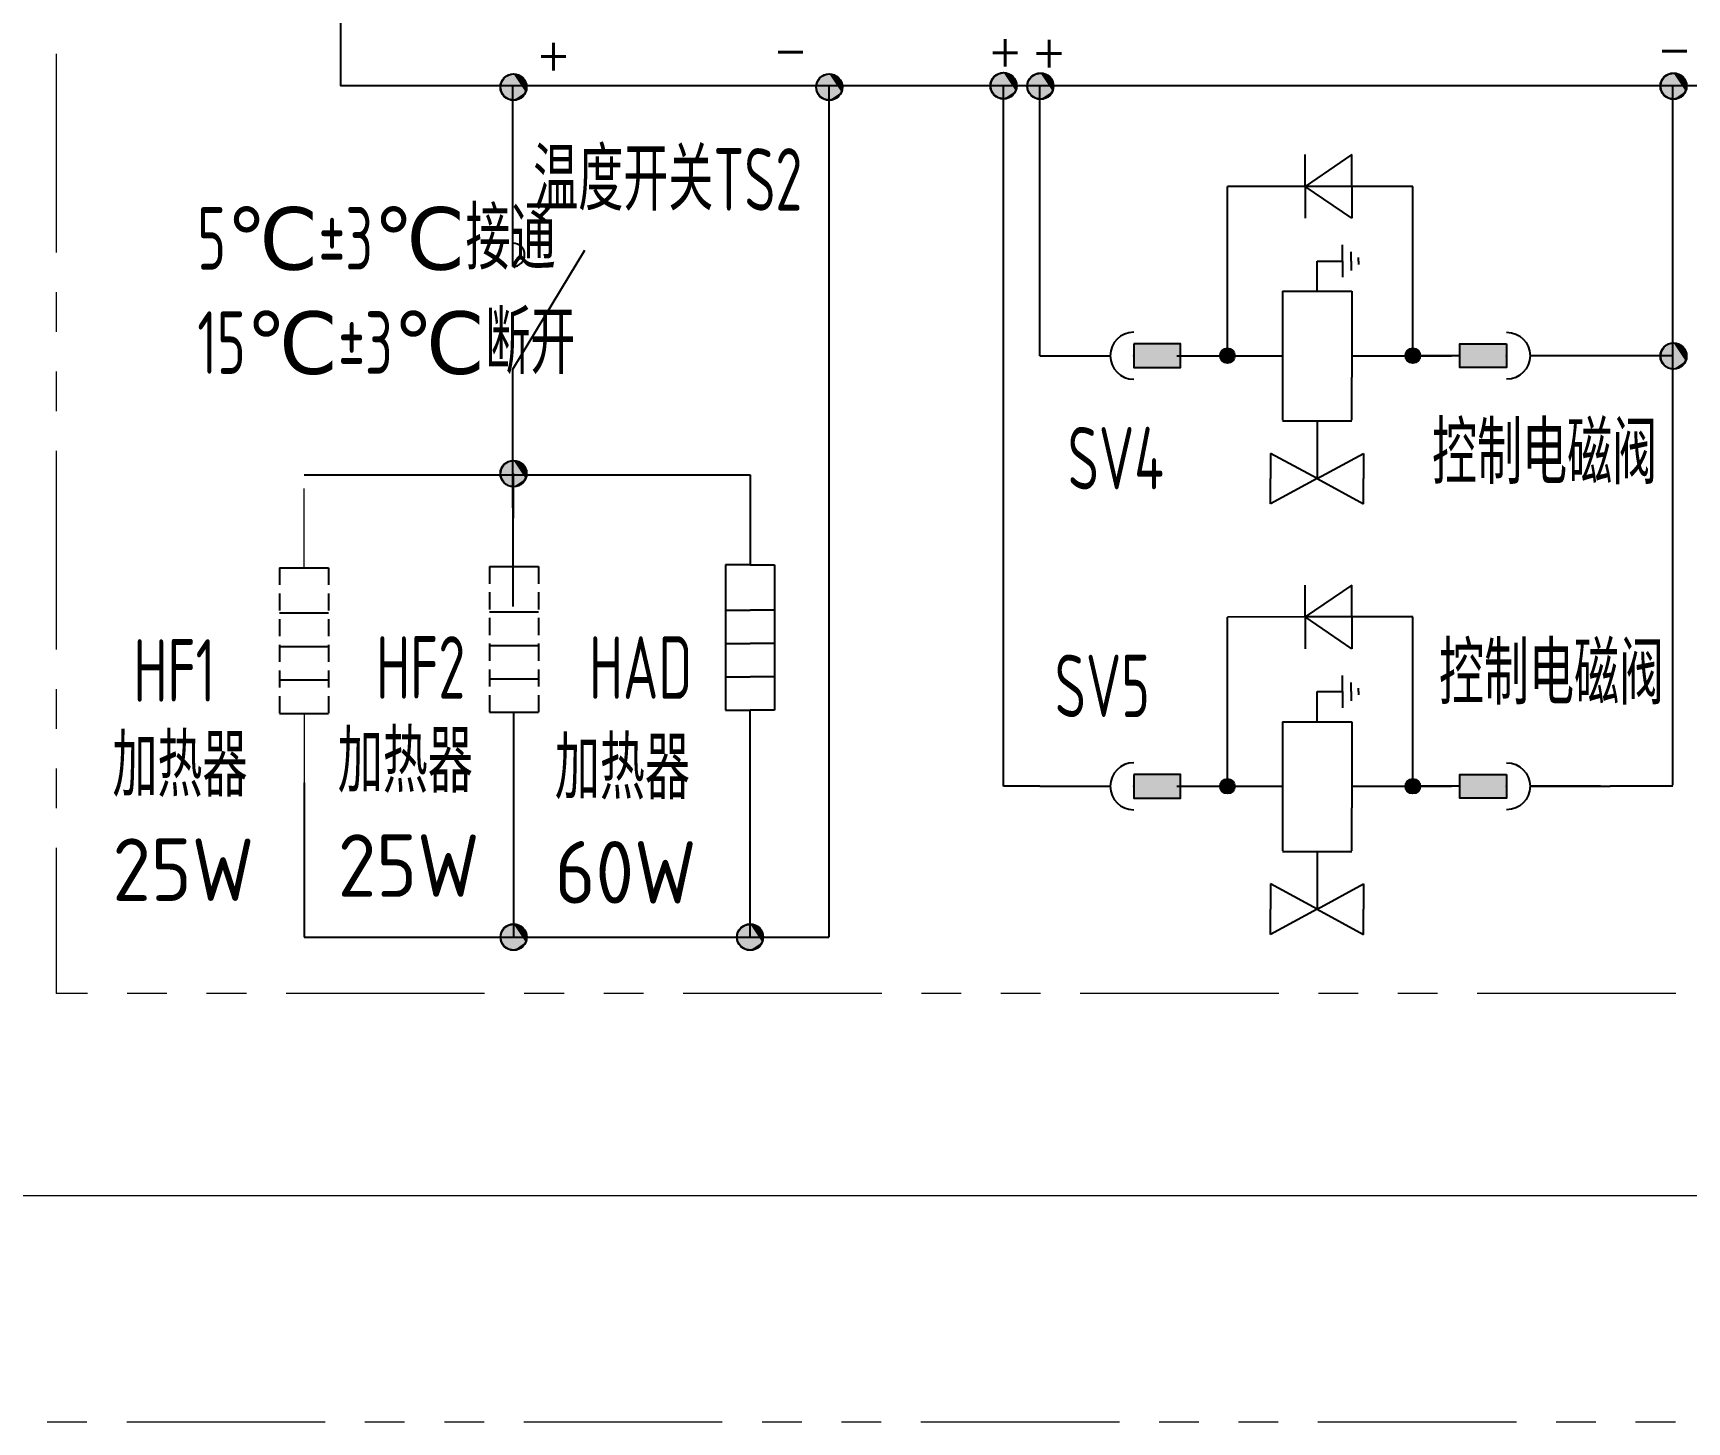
# Model space of a CAD drawing. Header units: millimetres. Extents: x 0 to 840, y 0 to 594.
# Drawn here: x 583.4 to 715.6, y 170.6 to 281.7 of the extents above; entities that cross this region are included whole.
import ezdxf

# ---------------------------------------------------------------- set-up
doc = ezdxf.new("R2010")
doc.units = ezdxf.units.MM
for name, pattern in [('CENTER2', [12, 7, -1, 1, -1, 1, -1]), ('HIDDEN', [9.525, 6.35, -3.175]), ('PHANTOM2', [31.75, 15.875, -3.175, 3.175, -3.175, 3.175, -3.175]), ('虚线', [2, 1, -1])]:
    doc.linetypes.add(name, pattern=pattern)
for name, color, linetype, lineweight in [('BLK_0.5mm^2', 7, 'Continuous', 18), ('TAGS', 51, 'Continuous', 18), ('双点划线', 6, 'CENTER2', 18), ('尺寸线层', 3, 'Continuous', 13), ('标注', 3, 'Continuous', 18), ('虚线', 2, 'HIDDEN', 18), ('虚线层', 6, '虚线', 13)]:
    doc.layers.add(name, color=color, linetype=linetype, lineweight=lineweight)
doc.styles.add('WD', font='romans.shx', dxfattribs={"bigfont": 'gbcbig.shx'})
doc.styles.add('工程字', font='gbenor.shx', dxfattribs={"bigfont": 'gbcbig.shx'})
doc.styles.add('标准', font='isoct2.shx')
doc.styles.add('海泰标注样式', font='isocp.shx', dxfattribs={"width": 0.7, "bigfont": 'gbcbig.shx'})

# ---------------------------------------------------------------- blocks, each defined once
blk = doc.blocks.new('gwae')
blk.add_hatch(color=256).paths.add_polyline_path([(413.18, 275.01), (413.18, 278.76), (411.3, 278.76), (411.3, 275.01)], flags=0)
for p, q in [((412.24, 286.26), (412.24, 280.64)), ((412.24, 275.01), (412.24, 271.26))]:
    blk.add_line(p, q)
blk.add_lwpolyline([(413.18, 278.76), (411.3, 278.76), (411.3, 275.01), (413.18, 275.01)], close=True)
blk.add_arc((412.24, 278.76), 1.88, 0, 180)
blk.add_point((412.24, 278.76))
blk = doc.blocks.new('rq2e')
at = {"color": 7, "ltscale": 0.416487}
blk.add_line((1065.04, 260.3), (1065.04, 251.87), dxfattribs=at)
at = {"color": 7, "ltscale": 0.007597}
for p, q in [((1064.49, 256.48), (1064.62, 256.67)), ((1064.49, 256.48), (1064.62, 256.67)), ((1064.62, 256.67), (1064.81, 256.8)), ((1064.62, 256.67), (1064.81, 256.8)), ((1064.81, 256.8), (1065.04, 256.85)), ((1064.81, 256.8), (1065.04, 256.85)), ((1065.04, 256.85), (1065.27, 256.8)), ((1065.04, 256.85), (1065.27, 256.8)), ((1065.27, 256.8), (1065.46, 256.67)), ((1065.27, 256.8), (1065.46, 256.67)), ((1065.46, 256.67), (1065.59, 256.48)), ((1065.46, 256.67), (1065.59, 256.48)), ((1064.45, 256.26), (1064.49, 256.48)), ((1064.45, 256.26), (1064.49, 256.48)), ((1064.49, 256.03), (1064.45, 256.26)), ((1064.49, 256.03), (1064.45, 256.26)), ((1064.62, 255.84), (1064.49, 256.03)), ((1064.62, 255.84), (1064.49, 256.03)), ((1064.81, 255.71), (1064.62, 255.84)), ((1064.81, 255.71), (1064.62, 255.84)), ((1065.04, 255.66), (1064.81, 255.71)), ((1065.04, 255.66), (1064.81, 255.71)), ((1065.27, 255.71), (1065.04, 255.66)), ((1065.27, 255.71), (1065.04, 255.66)), ((1065.46, 255.84), (1065.27, 255.71)), ((1065.46, 255.84), (1065.27, 255.71)), ((1065.59, 256.03), (1065.46, 255.84)), ((1065.59, 256.03), (1065.46, 255.84)), ((1065.59, 256.48), (1065.63, 256.26)), ((1065.59, 256.48), (1065.63, 256.26)), ((1065.63, 256.26), (1065.59, 256.03)), ((1065.63, 256.26), (1065.59, 256.03)), ((1064.81, 241.98), (1065.04, 242.03)), ((1064.81, 241.98), (1065.04, 242.03)), ((1065.04, 242.03), (1065.27, 241.98)), ((1065.04, 242.03), (1065.27, 241.98)), ((1064.45, 241.44), (1064.49, 241.66)), ((1064.45, 241.44), (1064.49, 241.66)), ((1064.49, 241.21), (1064.45, 241.44)), ((1064.49, 241.21), (1064.45, 241.44)), ((1064.49, 241.66), (1064.62, 241.85)), ((1064.49, 241.66), (1064.62, 241.85)), ((1064.62, 241.02), (1064.49, 241.21)), ((1064.62, 241.02), (1064.49, 241.21)), ((1064.62, 241.85), (1064.81, 241.98)), ((1064.62, 241.85), (1064.81, 241.98)), ((1064.81, 240.89), (1064.62, 241.02)), ((1064.81, 240.89), (1064.62, 241.02)), ((1065.04, 240.85), (1064.81, 240.89)), ((1065.04, 240.85), (1064.81, 240.89)), ((1065.27, 240.89), (1065.04, 240.85)), ((1065.27, 240.89), (1065.04, 240.85)), ((1065.27, 241.98), (1065.46, 241.85)), ((1065.27, 241.98), (1065.46, 241.85)), ((1065.46, 241.02), (1065.27, 240.89)), ((1065.46, 241.02), (1065.27, 240.89)), ((1065.46, 241.85), (1065.59, 241.66)), ((1065.46, 241.85), (1065.59, 241.66)), ((1065.59, 241.21), (1065.46, 241.02)), ((1065.59, 241.21), (1065.46, 241.02)), ((1065.59, 241.66), (1065.63, 241.44)), ((1065.59, 241.66), (1065.63, 241.44)), ((1065.63, 241.44), (1065.59, 241.21)), ((1065.63, 241.44), (1065.59, 241.21))]:
    blk.add_line(p, q, dxfattribs=at)
at = {"color": 7, "ltscale": 0.445714}
for p, q in [((1065.03, 256.26), (1078.57, 256.26)), ((1065.03, 256.26), (1078.57, 256.26)), ((1065.04, 241.44), (1078.58, 241.44)), ((1065.04, 241.44), (1078.58, 241.44))]:
    blk.add_line(p, q, dxfattribs=at)
at = {"color": 7, "ltscale": 0.204694}
blk.add_line((1078.58, 250.04), (1078.57, 256.26), dxfattribs=at)
blk.add_line((1078.58, 250.04), (1078.57, 256.26), dxfattribs=at)
at = {"color": 7, "ltscale": 0.092843}
for q in [(1053.19, 252.81), (1053.19, 252.81), (1057.23, 252.81), (1057.23, 252.81), (1053.19, 245.38), (1053.19, 245.38), (1057.23, 245.38), (1057.23, 245.38)]:
    blk.add_line((1055.21, 249.09), q, dxfattribs=at)
at = {"color": 7, "ltscale": 0.044268}
for p, q in [((1053.19, 252.81), (1055.21, 252.81)), ((1053.19, 252.81), (1055.21, 252.81)), ((1053.19, 245.38), (1055.21, 245.38)), ((1053.19, 245.38), (1055.21, 245.38))]:
    blk.add_line(p, q, dxfattribs=at)
at = {"color": 7, "ltscale": 0.044269}
for p, q in [((1057.23, 252.81), (1055.21, 252.81)), ((1057.23, 252.81), (1055.21, 252.81)), ((1057.23, 245.38), (1055.21, 245.38)), ((1057.23, 245.38), (1055.21, 245.38))]:
    blk.add_line(p, q, dxfattribs=at)
at = {"color": 7, "ltscale": 0.18267}
for p, q in [((1059.83, 251.87), (1059.83, 246.32)), ((1070.2, 251.87), (1070.2, 246.32))]:
    blk.add_line(p, q, dxfattribs=at)
at = {"color": 7, "ltscale": 0.226511}
for p, q in [((1070.2, 251.87), (1059.88, 251.87)), ((1059.88, 246.32), (1063.32, 246.32)), ((1070.2, 246.32), (1063.32, 246.32)), ((1070.2, 246.32), (1063.32, 246.32))]:
    blk.add_line(p, q, dxfattribs=at)
at = {"color": 7, "ltscale": 0.148438}
for p in [(1076.03, 246.32), (1076.03, 246.32), (1081.13, 246.32), (1081.13, 246.32)]:
    blk.add_line(p, (1078.58, 250.04), dxfattribs=at)
at = {"color": 7, "ltscale": 0.083936}
for p, q in [((1078.58, 250.04), (1076.03, 250.04)), ((1078.58, 250.04), (1076.03, 250.04)), ((1078.58, 250.04), (1081.13, 250.04)), ((1078.58, 250.04), (1081.13, 250.04)), ((1078.58, 246.32), (1076.03, 246.32)), ((1078.58, 246.32), (1076.03, 246.32)), ((1078.58, 246.32), (1081.13, 246.32)), ((1078.58, 246.32), (1081.13, 246.32))]:
    blk.add_line(p, q, dxfattribs=at)
at = {"color": 7, "ltscale": 0.16075}
for q in [(1078.58, 250.04), (1078.58, 246.32)]:
    blk.add_line((1078.58, 241.44), q, dxfattribs=at)
at = {"color": 7, "ltscale": 0.121009}
blk.add_line((1059.83, 249.09), (1055.21, 249.09), dxfattribs=at)
at = {"color": 7, "ltscale": 0.067085}
blk.add_line((1070.2, 249.09), (1072.61, 249.09), dxfattribs=at)
at = {"color": 7, "ltscale": 0.04459}
blk.add_line((1072.61, 249.09), (1072.61, 247.05), dxfattribs=at)
at = {"color": 7, "ltscale": 0.321499}
blk.add_line((1065.04, 246.32), (1065.04, 238.35), dxfattribs=at)
at = {"color": 7, "ltscale": 0.028234}
blk.add_line((1072.61, 247.05), (1071.32, 247.05), dxfattribs=at)
at = {"color": 7, "ltscale": 0.016336}
for q in [(1071.86, 246.37), (1073.35, 246.37)]:
    blk.add_line((1072.61, 246.37), q, dxfattribs=at)
at = {"color": 7, "ltscale": 0.028235}
blk.add_line((1072.61, 247.05), (1073.9, 247.05), dxfattribs=at)
at = {"color": 7, "ltscale": 0.005879}
for q in [(1072.34, 245.77), (1072.88, 245.77)]:
    blk.add_line((1072.61, 245.77), q, dxfattribs=at)
at = {"color": 7}
for centre in [(1065.04, 256.26), (1065.04, 241.44)]:
    blk.add_circle(centre, 0.591, dxfattribs=at)
for points in [[(1065.59, 256.03), (1064.45, 256.26), (1064.62, 256.67), (1064.49, 256.48)], [(1065.59, 256.03), (1064.45, 256.26), (1064.62, 256.67), (1064.49, 256.48)], [(1065.59, 256.03), (1064.62, 256.67), (1065.04, 256.85), (1064.81, 256.8)], [(1065.59, 256.03), (1064.62, 256.67), (1065.04, 256.85), (1064.81, 256.8)], [(1065.59, 256.03), (1065.04, 256.85), (1065.46, 256.67), (1065.27, 256.8)], [(1065.59, 256.03), (1065.04, 256.85), (1065.46, 256.67), (1065.27, 256.8)], [(1065.59, 256.03), (1065.46, 256.67), (1065.63, 256.26), (1065.59, 256.48)], [(1065.59, 256.03), (1065.46, 256.67), (1065.63, 256.26), (1065.59, 256.48)], [(1065.59, 256.03), (1064.62, 255.84), (1064.45, 256.26), (1064.49, 256.03)], [(1065.59, 256.03), (1064.62, 255.84), (1064.45, 256.26), (1064.49, 256.03)], [(1065.59, 256.03), (1065.04, 255.66), (1064.62, 255.84), (1064.81, 255.71)], [(1065.59, 256.03), (1065.04, 255.66), (1064.62, 255.84), (1064.81, 255.71)], [(1065.59, 256.03), (1065.46, 255.84), (1065.04, 255.66), (1065.27, 255.71)], [(1065.59, 256.03), (1065.46, 255.84), (1065.04, 255.66), (1065.27, 255.71)], [(1065.59, 241.21), (1064.62, 241.85), (1065.04, 242.03), (1064.81, 241.98)], [(1065.59, 241.21), (1064.62, 241.85), (1065.04, 242.03), (1064.81, 241.98)], [(1065.59, 241.21), (1065.04, 242.03), (1065.46, 241.85), (1065.27, 241.98)], [(1065.59, 241.21), (1065.04, 242.03), (1065.46, 241.85), (1065.27, 241.98)], [(1065.59, 241.21), (1064.45, 241.44), (1064.62, 241.85), (1064.49, 241.66)], [(1065.59, 241.21), (1064.45, 241.44), (1064.62, 241.85), (1064.49, 241.66)], [(1065.59, 241.21), (1064.62, 241.02), (1064.45, 241.44), (1064.49, 241.21)], [(1065.59, 241.21), (1064.62, 241.02), (1064.45, 241.44), (1064.49, 241.21)], [(1065.59, 241.21), (1065.04, 240.85), (1064.62, 241.02), (1064.81, 240.89)], [(1065.59, 241.21), (1065.04, 240.85), (1064.62, 241.02), (1064.81, 240.89)], [(1065.59, 241.21), (1065.46, 241.02), (1065.04, 240.85), (1065.27, 240.89)], [(1065.59, 241.21), (1065.46, 241.02), (1065.04, 240.85), (1065.27, 240.89)], [(1065.59, 241.21), (1065.46, 241.85), (1065.63, 241.44), (1065.59, 241.66)], [(1065.59, 241.21), (1065.46, 241.85), (1065.63, 241.44), (1065.59, 241.66)]]:
    blk.add_solid(points, dxfattribs=at)
blk = doc.blocks.new('tgsef')
blk.add_line((948.94, -409.05), (948.94, -394.67))
at = {"color": 7, "ltscale": 0.287133}
blk.add_line((948.94, -417.26), (954.7, -407.73), dxfattribs=at)
at = {"color": 7}
blk.add_line((948.94, -428.35), (948.94, -417.26), dxfattribs=at)
blk.add_arc((948.94, -408.11), 0.938, 270, 90)

msp = doc.modelspace()

# ---------------------------------------------------------------- linework, layer by layer
at = {"color": 7, "ltscale": 0.007597}
for p, q in [((620.73852, 277.36895), (620.81857, 277.7713)), ((620.73852, 277.36895), (620.81857, 277.7713)), ((620.81857, 277.7713), (621.04648, 278.11238)), ((620.81857, 277.7713), (621.04648, 278.11238)), ((621.04648, 278.11238), (621.38757, 278.34029)), ((621.04648, 278.11238), (621.38757, 278.34029)), ((621.38757, 278.34029), (621.78991, 278.42032)), ((621.38757, 278.34029), (621.78991, 278.42032)), ((621.78991, 278.42032), (622.19226, 278.34029)), ((621.78991, 278.42032), (622.19226, 278.34029)), ((622.19226, 278.34029), (622.53334, 278.11238)), ((622.19226, 278.34029), (622.53334, 278.11238)), ((622.53334, 278.11238), (622.76126, 277.7713)), ((622.53334, 278.11238), (622.76126, 277.7713)), ((622.76126, 277.7713), (622.8413, 277.36895)), ((622.76126, 277.7713), (622.8413, 277.36895)), ((645.9874, 277.36895), (646.06745, 277.7713)), ((645.9874, 277.36895), (646.06745, 277.7713)), ((646.06745, 277.7713), (646.29536, 278.11238)), ((646.06745, 277.7713), (646.29536, 278.11238)), ((646.29536, 278.11238), (646.63644, 278.34029)), ((646.29536, 278.11238), (646.63644, 278.34029)), ((646.63644, 278.34029), (647.03879, 278.42032)), ((646.63644, 278.34029), (647.03879, 278.42032)), ((647.03879, 278.42032), (647.44114, 278.34029)), ((647.03879, 278.42032), (647.44114, 278.34029)), ((647.44114, 278.34029), (647.78222, 278.11238)), ((647.44114, 278.34029), (647.78222, 278.11238)), ((647.78222, 278.11238), (648.01013, 277.7713)), ((647.78222, 278.11238), (648.01013, 277.7713)), ((648.01013, 277.7713), (648.09018, 277.36895)), ((648.01013, 277.7713), (648.09018, 277.36895)), ((659.92008, 277.474), (660.00012, 277.87635)), ((659.92008, 277.474), (660.00012, 277.87635)), ((660.00012, 277.87635), (660.22804, 278.21743)), ((660.00012, 277.87635), (660.22804, 278.21743)), ((660.22804, 278.21743), (660.56912, 278.44534)), ((660.22804, 278.21743), (660.56912, 278.44534)), ((660.56912, 278.44534), (660.97147, 278.52537)), ((660.56912, 278.44534), (660.97147, 278.52537)), ((660.97147, 278.52537), (661.37381, 278.44534)), ((660.97147, 278.52537), (661.37381, 278.44534)), ((661.37381, 278.44534), (661.7149, 278.21743)), ((661.37381, 278.44534), (661.7149, 278.21743)), ((661.7149, 278.21743), (661.94281, 277.87635)), ((661.7149, 278.21743), (661.94281, 277.87635)), ((661.94281, 277.87635), (662.02286, 277.474)), ((661.94281, 277.87635), (662.02286, 277.474)), ((662.87202, 277.44589), (662.95207, 277.84824)), ((662.87202, 277.44589), (662.95207, 277.84824)), ((662.95207, 277.84824), (663.17998, 278.18932)), ((662.95207, 277.84824), (663.17998, 278.18932)), ((663.17998, 278.18932), (663.52107, 278.41723)), ((663.17998, 278.18932), (663.52107, 278.41723)), ((663.52107, 278.41723), (663.92341, 278.49726)), ((663.52107, 278.41723), (663.92341, 278.49726)), ((663.92341, 278.49726), (664.32576, 278.41723)), ((663.92341, 278.49726), (664.32576, 278.41723)), ((664.32576, 278.41723), (664.66684, 278.18932)), ((664.32576, 278.41723), (664.66684, 278.18932)), ((664.66684, 278.18932), (664.89476, 277.84824)), ((664.66684, 278.18932), (664.89476, 277.84824)), ((664.89476, 277.84824), (664.9748, 277.44589)), ((664.89476, 277.84824), (664.9748, 277.44589)), ((713.48717, 277.44589), (713.56722, 277.84824)), ((713.48717, 277.44589), (713.56722, 277.84824)), ((713.56722, 277.84824), (713.79513, 278.18932)), ((713.56722, 277.84824), (713.79513, 278.18932)), ((713.79513, 278.18932), (714.13622, 278.41723)), ((713.79513, 278.18932), (714.13622, 278.41723)), ((714.13622, 278.41723), (714.53856, 278.49726)), ((714.13622, 278.41723), (714.53856, 278.49726)), ((714.53856, 278.49726), (714.94091, 278.41723)), ((714.53856, 278.49726), (714.94091, 278.41723)), ((714.94091, 278.41723), (715.28199, 278.18932)), ((714.94091, 278.41723), (715.28199, 278.18932)), ((715.28199, 278.18932), (715.50991, 277.84824)), ((715.28199, 278.18932), (715.50991, 277.84824)), ((715.50991, 277.84824), (715.58995, 277.44589)), ((715.50991, 277.84824), (715.58995, 277.44589)), ((620.81857, 276.9666), (620.73852, 277.36895)), ((620.81857, 276.9666), (620.73852, 277.36895)), ((621.04648, 276.62551), (620.81857, 276.9666)), ((621.04648, 276.62551), (620.81857, 276.9666)), ((621.38757, 276.39761), (621.04648, 276.62551)), ((621.38757, 276.39761), (621.04648, 276.62551)), ((621.78991, 276.31757), (621.38757, 276.39761)), ((621.78991, 276.31757), (621.38757, 276.39761)), ((622.19226, 276.39761), (621.78991, 276.31757)), ((622.19226, 276.39761), (621.78991, 276.31757)), ((622.53334, 276.62551), (622.19226, 276.39761)), ((622.53334, 276.62551), (622.19226, 276.39761)), ((622.76126, 276.9666), (622.53334, 276.62551)), ((622.76126, 276.9666), (622.53334, 276.62551)), ((622.8413, 277.36895), (622.76126, 276.9666)), ((622.8413, 277.36895), (622.76126, 276.9666)), ((646.06745, 276.9666), (645.9874, 277.36895)), ((646.06745, 276.9666), (645.9874, 277.36895)), ((646.29536, 276.62551), (646.06745, 276.9666)), ((646.29536, 276.62551), (646.06745, 276.9666)), ((646.63644, 276.39761), (646.29536, 276.62551)), ((646.63644, 276.39761), (646.29536, 276.62551)), ((647.03879, 276.31757), (646.63644, 276.39761)), ((647.03879, 276.31757), (646.63644, 276.39761)), ((647.44114, 276.39761), (647.03879, 276.31757)), ((647.44114, 276.39761), (647.03879, 276.31757)), ((647.78222, 276.62551), (647.44114, 276.39761)), ((647.78222, 276.62551), (647.44114, 276.39761)), ((648.01013, 276.9666), (647.78222, 276.62551)), ((648.01013, 276.9666), (647.78222, 276.62551)), ((648.09018, 277.36895), (648.01013, 276.9666)), ((648.09018, 277.36895), (648.01013, 276.9666)), ((660.00012, 277.07165), (659.92008, 277.474)), ((660.00012, 277.07165), (659.92008, 277.474)), ((660.22804, 276.73056), (660.00012, 277.07165)), ((660.22804, 276.73056), (660.00012, 277.07165)), ((660.56912, 276.50266), (660.22804, 276.73056)), ((660.56912, 276.50266), (660.22804, 276.73056)), ((660.97147, 276.42262), (660.56912, 276.50266)), ((660.97147, 276.42262), (660.56912, 276.50266)), ((661.37381, 276.50266), (660.97147, 276.42262)), ((661.37381, 276.50266), (660.97147, 276.42262)), ((661.7149, 276.73056), (661.37381, 276.50266)), ((661.7149, 276.73056), (661.37381, 276.50266)), ((661.94281, 277.07165), (661.7149, 276.73056)), ((661.94281, 277.07165), (661.7149, 276.73056)), ((662.02286, 277.474), (661.94281, 277.07165)), ((662.02286, 277.474), (661.94281, 277.07165)), ((662.95207, 277.04354), (662.87202, 277.44589)), ((662.95207, 277.04354), (662.87202, 277.44589)), ((663.17998, 276.70245), (662.95207, 277.04354)), ((663.17998, 276.70245), (662.95207, 277.04354)), ((663.52107, 276.47455), (663.17998, 276.70245)), ((663.52107, 276.47455), (663.17998, 276.70245)), ((663.92341, 276.39451), (663.52107, 276.47455)), ((663.92341, 276.39451), (663.52107, 276.47455)), ((664.32576, 276.47455), (663.92341, 276.39451)), ((664.32576, 276.47455), (663.92341, 276.39451)), ((664.66684, 276.70245), (664.32576, 276.47455)), ((664.66684, 276.70245), (664.32576, 276.47455)), ((664.89476, 277.04354), (664.66684, 276.70245)), ((664.89476, 277.04354), (664.66684, 276.70245)), ((664.9748, 277.44589), (664.89476, 277.04354)), ((664.9748, 277.44589), (664.89476, 277.04354)), ((713.56722, 277.04354), (713.48717, 277.44589)), ((713.56722, 277.04354), (713.48717, 277.44589)), ((713.79513, 276.70245), (713.56722, 277.04354)), ((713.79513, 276.70245), (713.56722, 277.04354)), ((714.13622, 276.47455), (713.79513, 276.70245)), ((714.13622, 276.47455), (713.79513, 276.70245)), ((714.53856, 276.39451), (714.13622, 276.47455)), ((714.53856, 276.39451), (714.13622, 276.47455)), ((714.94091, 276.47455), (714.53856, 276.39451)), ((714.94091, 276.47455), (714.53856, 276.39451)), ((715.28199, 276.70245), (714.94091, 276.47455)), ((715.28199, 276.70245), (714.94091, 276.47455)), ((715.50991, 277.04354), (715.28199, 276.70245)), ((715.50991, 277.04354), (715.28199, 276.70245)), ((715.58995, 277.44589), (715.50991, 277.04354)), ((715.58995, 277.44589), (715.50991, 277.04354)), ((713.56722, 256.26464), (713.79513, 256.60572)), ((713.56722, 256.26464), (713.79513, 256.60572)), ((713.79513, 256.60572), (714.13622, 256.83363)), ((713.79513, 256.60572), (714.13622, 256.83363)), ((714.13622, 256.83363), (714.53856, 256.91366)), ((714.13622, 256.83363), (714.53856, 256.91366)), ((714.53856, 256.91366), (714.94091, 256.83363)), ((714.53856, 256.91366), (714.94091, 256.83363)), ((714.94091, 256.83363), (715.28199, 256.60572)), ((714.94091, 256.83363), (715.28199, 256.60572)), ((715.28199, 256.60572), (715.50991, 256.26464)), ((715.28199, 256.60572), (715.50991, 256.26464)), ((713.48717, 255.86229), (713.56722, 256.26464)), ((713.48717, 255.86229), (713.56722, 256.26464)), ((713.56722, 255.45994), (713.48717, 255.86229)), ((713.56722, 255.45994), (713.48717, 255.86229)), ((713.79513, 255.11885), (713.56722, 255.45994)), ((713.79513, 255.11885), (713.56722, 255.45994)), ((715.50991, 255.45994), (715.28199, 255.11885)), ((715.50991, 255.45994), (715.28199, 255.11885)), ((715.50991, 256.26464), (715.58995, 255.86229)), ((715.50991, 256.26464), (715.58995, 255.86229)), ((715.58995, 255.86229), (715.50991, 255.45994)), ((715.58995, 255.86229), (715.50991, 255.45994)), ((714.13622, 254.89095), (713.79513, 255.11885)), ((714.13622, 254.89095), (713.79513, 255.11885)), ((714.53856, 254.81091), (714.13622, 254.89095)), ((714.53856, 254.81091), (714.13622, 254.89095)), ((714.94091, 254.89095), (714.53856, 254.81091)), ((714.94091, 254.89095), (714.53856, 254.81091)), ((715.28199, 255.11885), (714.94091, 254.89095)), ((715.28199, 255.11885), (714.94091, 254.89095)), ((621.04648, 247.20239), (621.38757, 247.43031)), ((621.04648, 247.20239), (621.38757, 247.43031)), ((621.04648, 247.20239), (621.38757, 247.43031)), ((621.04648, 247.20239), (621.38757, 247.43031)), ((621.38757, 247.43031), (621.78991, 247.51033)), ((621.38757, 247.43031), (621.78991, 247.51033)), ((621.38757, 247.43031), (621.78991, 247.51033)), ((621.38757, 247.43031), (621.78991, 247.51033)), ((621.78991, 247.51033), (622.19226, 247.43031)), ((621.78991, 247.51033), (622.19226, 247.43031)), ((621.78991, 247.51033), (622.19226, 247.43031)), ((621.78991, 247.51033), (622.19226, 247.43031)), ((622.19226, 247.43031), (622.53334, 247.20239)), ((622.19226, 247.43031), (622.53334, 247.20239)), ((622.19226, 247.43031), (622.53334, 247.20239)), ((622.19226, 247.43031), (622.53334, 247.20239)), ((620.73852, 246.45896), (620.81857, 246.86131)), ((620.73852, 246.45896), (620.81857, 246.86131)), ((620.73852, 246.45896), (620.81857, 246.86131)), ((620.73852, 246.45896), (620.81857, 246.86131)), ((620.81857, 246.05662), (620.73852, 246.45896)), ((620.81857, 246.05662), (620.73852, 246.45896)), ((620.81857, 246.05662), (620.73852, 246.45896)), ((620.81857, 246.05662), (620.73852, 246.45896)), ((620.81857, 246.86131), (621.04648, 247.20239)), ((620.81857, 246.86131), (621.04648, 247.20239)), ((620.81857, 246.86131), (621.04648, 247.20239)), ((620.81857, 246.86131), (621.04648, 247.20239)), ((621.04648, 245.71552), (620.81857, 246.05662)), ((621.04648, 245.71552), (620.81857, 246.05662)), ((621.04648, 245.71552), (620.81857, 246.05662)), ((621.04648, 245.71552), (620.81857, 246.05662)), ((622.53334, 247.20239), (622.76126, 246.86131)), ((622.53334, 247.20239), (622.76126, 246.86131)), ((622.53334, 247.20239), (622.76126, 246.86131)), ((622.53334, 247.20239), (622.76126, 246.86131)), ((622.76126, 246.05662), (622.53334, 245.71552)), ((622.76126, 246.05662), (622.53334, 245.71552)), ((622.76126, 246.05662), (622.53334, 245.71552)), ((622.76126, 246.05662), (622.53334, 245.71552)), ((622.76126, 246.86131), (622.8413, 246.45896)), ((622.76126, 246.86131), (622.8413, 246.45896)), ((622.76126, 246.86131), (622.8413, 246.45896)), ((622.76126, 246.86131), (622.8413, 246.45896)), ((622.8413, 246.45896), (622.76126, 246.05662)), ((622.8413, 246.45896), (622.76126, 246.05662)), ((622.8413, 246.45896), (622.76126, 246.05662)), ((622.8413, 246.45896), (622.76126, 246.05662)), ((621.38757, 245.48762), (621.04648, 245.71552)), ((621.38757, 245.48762), (621.04648, 245.71552)), ((621.38757, 245.48762), (621.04648, 245.71552)), ((621.38757, 245.48762), (621.04648, 245.71552)), ((621.78991, 245.40758), (621.38757, 245.48762)), ((621.78991, 245.40758), (621.38757, 245.48762)), ((621.78991, 245.40758), (621.38757, 245.48762)), ((621.78991, 245.40758), (621.38757, 245.48762)), ((622.19226, 245.48762), (621.78991, 245.40758)), ((622.19226, 245.48762), (621.78991, 245.40758)), ((622.19226, 245.48762), (621.78991, 245.40758)), ((622.19226, 245.48762), (621.78991, 245.40758)), ((622.53334, 245.71552), (622.19226, 245.48762)), ((622.53334, 245.71552), (622.19226, 245.48762)), ((622.53334, 245.71552), (622.19226, 245.48762)), ((622.53334, 245.71552), (622.19226, 245.48762)), ((621.05542, 210.1263), (621.3965, 210.35421)), ((621.05542, 210.1263), (621.3965, 210.35421)), ((621.3965, 210.35421), (621.79885, 210.43424)), ((621.3965, 210.35421), (621.79885, 210.43424)), ((621.79885, 210.43424), (622.20119, 210.35421)), ((621.79885, 210.43424), (622.20119, 210.35421)), ((622.20119, 210.35421), (622.54228, 210.1263)), ((622.20119, 210.35421), (622.54228, 210.1263)), ((639.96374, 210.1263), (640.30482, 210.35421)), ((639.96374, 210.1263), (640.30482, 210.35421)), ((640.30482, 210.35421), (640.70717, 210.43424)), ((640.30482, 210.35421), (640.70717, 210.43424)), ((640.70717, 210.43424), (641.10951, 210.35421)), ((640.70717, 210.43424), (641.10951, 210.35421)), ((641.10951, 210.35421), (641.4506, 210.1263)), ((641.10951, 210.35421), (641.4506, 210.1263)), ((620.74746, 209.38287), (620.8275, 209.78521)), ((620.74746, 209.38287), (620.8275, 209.78521)), ((620.8275, 208.98052), (620.74746, 209.38287)), ((620.8275, 208.98052), (620.74746, 209.38287)), ((620.8275, 209.78521), (621.05542, 210.1263)), ((620.8275, 209.78521), (621.05542, 210.1263)), ((621.05542, 208.63943), (620.8275, 208.98052)), ((621.05542, 208.63943), (620.8275, 208.98052)), ((622.54228, 210.1263), (622.77019, 209.78521)), ((622.54228, 210.1263), (622.77019, 209.78521)), ((622.77019, 208.98052), (622.54228, 208.63943)), ((622.77019, 208.98052), (622.54228, 208.63943)), ((622.77019, 209.78521), (622.85024, 209.38287)), ((622.77019, 209.78521), (622.85024, 209.38287)), ((622.85024, 209.38287), (622.77019, 208.98052)), ((622.85024, 209.38287), (622.77019, 208.98052)), ((639.65578, 209.38287), (639.73582, 209.78521)), ((639.65578, 209.38287), (639.73582, 209.78521)), ((639.73582, 208.98052), (639.65578, 209.38287)), ((639.73582, 208.98052), (639.65578, 209.38287)), ((639.73582, 209.78521), (639.96374, 210.1263)), ((639.73582, 209.78521), (639.96374, 210.1263)), ((639.96374, 208.63943), (639.73582, 208.98052)), ((639.96374, 208.63943), (639.73582, 208.98052)), ((641.4506, 210.1263), (641.67851, 209.78521)), ((641.4506, 210.1263), (641.67851, 209.78521)), ((641.67851, 208.98052), (641.4506, 208.63943)), ((641.67851, 208.98052), (641.4506, 208.63943)), ((641.67851, 209.78521), (641.75856, 209.38287)), ((641.67851, 209.78521), (641.75856, 209.38287)), ((641.75856, 209.38287), (641.67851, 208.98052)), ((641.75856, 209.38287), (641.67851, 208.98052)), ((621.3965, 208.41152), (621.05542, 208.63943)), ((621.3965, 208.41152), (621.05542, 208.63943)), ((621.79885, 208.33149), (621.3965, 208.41152)), ((621.79885, 208.33149), (621.3965, 208.41152)), ((622.20119, 208.41152), (621.79885, 208.33149)), ((622.20119, 208.41152), (621.79885, 208.33149)), ((622.54228, 208.63943), (622.20119, 208.41152)), ((622.54228, 208.63943), (622.20119, 208.41152)), ((640.30482, 208.41152), (639.96374, 208.63943)), ((640.30482, 208.41152), (639.96374, 208.63943)), ((640.70717, 208.33149), (640.30482, 208.41152)), ((640.70717, 208.33149), (640.30482, 208.41152)), ((641.10951, 208.41152), (640.70717, 208.33149)), ((641.10951, 208.41152), (640.70717, 208.33149)), ((641.4506, 208.63943), (641.10951, 208.41152)), ((641.4506, 208.63943), (641.10951, 208.41152))]:
    msp.add_line(p, q, dxfattribs=at)
for p, q in [((646.99449, 277.39706), (646.99449, 209.38287)), ((663.87911, 255.8904), (663.87911, 277.39706)), ((714.49426, 221.53018), (714.49426, 277.474)), ((714.49426, 255.8904), (708.69821, 255.8904)), ((605.04223, 246.36753), (640.70717, 246.36753)), ((621.79885, 242.90314), (621.78991, 246.45896)), ((640.70717, 246.36753), (640.70717, 239.17038)), ((621.74561, 243.71693), (621.74561, 235.83678)), ((640.70717, 209.38287), (640.70717, 227.52595)), ((621.79885, 227.33028), (621.79885, 209.38287)), ((605.04223, 221.72231), (605.04223, 209.38287)), ((663.87911, 221.45324), (660.97147, 221.45324)), ((703.07321, 221.45324), (709.46963, 221.45324)), ((714.49426, 221.45324), (709.46963, 221.45324)), ((605.04223, 209.38287), (646.99449, 209.38287))]:
    msp.add_line(p, q)
at = {"color": 7}
msp.add_line((660.97147, 221.45324), (660.97147, 277.474), dxfattribs=at)
at = {"color": 7, "linetype": 'HIDDEN', "ltscale": 0.215638}
for p, q in [((603.08389, 238.92989), (603.08389, 227.28546)), ((607.00057, 238.92989), (607.00057, 227.28546)), ((619.87511, 239.0198), (619.87511, 227.37537)), ((623.7918, 239.0198), (623.7918, 227.37537))]:
    msp.add_line(p, q, dxfattribs=at)
at = {"color": 0, "linetype": 'HIDDEN'}
for p, q in [((603.08389, 238.92989), (607.00057, 238.92989)), ((619.87511, 239.0198), (623.7918, 239.0198)), ((623.7918, 235.3876), (619.8694, 235.3876)), ((607.00057, 235.29769), (603.07818, 235.29769)), ((603.08389, 232.62694), (607.00057, 232.62694)), ((619.87511, 232.71685), (623.7918, 232.71685)), ((603.08389, 229.9562), (607.00057, 229.9562)), ((619.87511, 230.04611), (623.7918, 230.04611)), ((603.08389, 227.28546), (607.00057, 227.28546)), ((619.87511, 227.37537), (623.7918, 227.37537))]:
    msp.add_line(p, q, dxfattribs=at)
at = {"color": 7, "ltscale": 0.036266}
for p, q in [((640.70717, 239.17038), (638.74883, 239.17038)), ((640.70717, 239.17038), (642.66551, 239.17038)), ((638.74883, 235.53818), (640.70717, 235.53818)), ((642.66551, 235.53818), (640.70717, 235.53818)), ((638.74883, 232.86743), (640.70717, 232.86743)), ((642.66551, 232.86743), (640.70717, 232.86743)), ((638.74883, 230.19669), (640.70717, 230.19669)), ((642.66551, 230.19669), (640.70717, 230.19669)), ((638.74883, 227.52595), (640.70717, 227.52595)), ((642.66551, 227.52595), (640.70717, 227.52595))]:
    msp.add_line(p, q, dxfattribs=at)
at = {"color": 7, "ltscale": 0.215638}
for p, q in [((638.74883, 239.17038), (638.74883, 227.52595)), ((642.66551, 239.17038), (642.66551, 227.52595))]:
    msp.add_line(p, q, dxfattribs=at)
msp.add_lwpolyline([(607.99502, 293.77383), (767.25009, 293.77383), (767.25009, 277.474), (607.99502, 277.474)], close=True)
at = {"color": 7}
for centre in [(621.78991, 277.36895), (647.03879, 277.36895), (660.97147, 277.474), (663.92341, 277.44589), (714.53856, 277.44589), (714.53856, 255.86229), (621.78991, 246.45896), (621.78991, 246.45896), (621.79885, 209.38287), (640.70717, 209.38287)]:
    msp.add_circle(centre, 1.05137, dxfattribs=at)
for points in [[(622.76126, 276.9666), (620.73852, 277.36895), (621.04648, 278.11238), (620.81857, 277.7713)], [(622.76126, 276.9666), (620.73852, 277.36895), (621.04648, 278.11238), (620.81857, 277.7713)], [(622.76126, 276.9666), (621.04648, 278.11238), (621.78991, 278.42032), (621.38757, 278.34029)], [(622.76126, 276.9666), (621.04648, 278.11238), (621.78991, 278.42032), (621.38757, 278.34029)], [(622.76126, 276.9666), (621.78991, 278.42032), (622.53334, 278.11238), (622.19226, 278.34029)], [(622.76126, 276.9666), (621.78991, 278.42032), (622.53334, 278.11238), (622.19226, 278.34029)], [(622.76126, 276.9666), (622.53334, 278.11238), (622.8413, 277.36895), (622.76126, 277.7713)], [(622.76126, 276.9666), (622.53334, 278.11238), (622.8413, 277.36895), (622.76126, 277.7713)], [(648.01013, 276.9666), (645.9874, 277.36895), (646.29536, 278.11238), (646.06745, 277.7713)], [(648.01013, 276.9666), (645.9874, 277.36895), (646.29536, 278.11238), (646.06745, 277.7713)], [(648.01013, 276.9666), (646.29536, 278.11238), (647.03879, 278.42032), (646.63644, 278.34029)], [(648.01013, 276.9666), (646.29536, 278.11238), (647.03879, 278.42032), (646.63644, 278.34029)], [(648.01013, 276.9666), (647.03879, 278.42032), (647.78222, 278.11238), (647.44114, 278.34029)], [(648.01013, 276.9666), (647.03879, 278.42032), (647.78222, 278.11238), (647.44114, 278.34029)], [(648.01013, 276.9666), (647.78222, 278.11238), (648.09018, 277.36895), (648.01013, 277.7713)], [(648.01013, 276.9666), (647.78222, 278.11238), (648.09018, 277.36895), (648.01013, 277.7713)], [(661.94281, 277.07165), (659.92008, 277.474), (660.22804, 278.21743), (660.00012, 277.87635)], [(661.94281, 277.07165), (659.92008, 277.474), (660.22804, 278.21743), (660.00012, 277.87635)], [(661.94281, 277.07165), (660.22804, 278.21743), (660.97147, 278.52537), (660.56912, 278.44534)], [(661.94281, 277.07165), (660.22804, 278.21743), (660.97147, 278.52537), (660.56912, 278.44534)], [(661.94281, 277.07165), (660.97147, 278.52537), (661.7149, 278.21743), (661.37381, 278.44534)], [(661.94281, 277.07165), (660.97147, 278.52537), (661.7149, 278.21743), (661.37381, 278.44534)], [(661.94281, 277.07165), (661.7149, 278.21743), (662.02286, 277.474), (661.94281, 277.87635)], [(661.94281, 277.07165), (661.7149, 278.21743), (662.02286, 277.474), (661.94281, 277.87635)], [(664.89476, 277.04354), (662.87202, 277.44589), (663.17998, 278.18932), (662.95207, 277.84824)], [(664.89476, 277.04354), (662.87202, 277.44589), (663.17998, 278.18932), (662.95207, 277.84824)], [(664.89476, 277.04354), (663.17998, 278.18932), (663.92341, 278.49726), (663.52107, 278.41723)], [(664.89476, 277.04354), (663.17998, 278.18932), (663.92341, 278.49726), (663.52107, 278.41723)], [(664.89476, 277.04354), (663.92341, 278.49726), (664.66684, 278.18932), (664.32576, 278.41723)], [(664.89476, 277.04354), (663.92341, 278.49726), (664.66684, 278.18932), (664.32576, 278.41723)], [(664.89476, 277.04354), (664.66684, 278.18932), (664.9748, 277.44589), (664.89476, 277.84824)], [(664.89476, 277.04354), (664.66684, 278.18932), (664.9748, 277.44589), (664.89476, 277.84824)], [(715.50991, 277.04354), (713.48717, 277.44589), (713.79513, 278.18932), (713.56722, 277.84824)], [(715.50991, 277.04354), (713.48717, 277.44589), (713.79513, 278.18932), (713.56722, 277.84824)], [(715.50991, 277.04354), (713.79513, 278.18932), (714.53856, 278.49726), (714.13622, 278.41723)], [(715.50991, 277.04354), (713.79513, 278.18932), (714.53856, 278.49726), (714.13622, 278.41723)], [(715.50991, 277.04354), (714.53856, 278.49726), (715.28199, 278.18932), (714.94091, 278.41723)], [(715.50991, 277.04354), (714.53856, 278.49726), (715.28199, 278.18932), (714.94091, 278.41723)], [(715.50991, 277.04354), (715.28199, 278.18932), (715.58995, 277.44589), (715.50991, 277.84824)], [(715.50991, 277.04354), (715.28199, 278.18932), (715.58995, 277.44589), (715.50991, 277.84824)], [(622.76126, 276.9666), (621.04648, 276.62551), (620.73852, 277.36895), (620.81857, 276.9666)], [(622.76126, 276.9666), (621.04648, 276.62551), (620.73852, 277.36895), (620.81857, 276.9666)], [(622.76126, 276.9666), (621.78991, 276.31757), (621.04648, 276.62551), (621.38757, 276.39761)], [(622.76126, 276.9666), (621.78991, 276.31757), (621.04648, 276.62551), (621.38757, 276.39761)], [(622.76126, 276.9666), (622.53334, 276.62551), (621.78991, 276.31757), (622.19226, 276.39761)], [(622.76126, 276.9666), (622.53334, 276.62551), (621.78991, 276.31757), (622.19226, 276.39761)], [(648.01013, 276.9666), (646.29536, 276.62551), (645.9874, 277.36895), (646.06745, 276.9666)], [(648.01013, 276.9666), (646.29536, 276.62551), (645.9874, 277.36895), (646.06745, 276.9666)], [(648.01013, 276.9666), (647.03879, 276.31757), (646.29536, 276.62551), (646.63644, 276.39761)], [(648.01013, 276.9666), (647.03879, 276.31757), (646.29536, 276.62551), (646.63644, 276.39761)], [(648.01013, 276.9666), (647.78222, 276.62551), (647.03879, 276.31757), (647.44114, 276.39761)], [(648.01013, 276.9666), (647.78222, 276.62551), (647.03879, 276.31757), (647.44114, 276.39761)], [(661.94281, 277.07165), (660.22804, 276.73056), (659.92008, 277.474), (660.00012, 277.07165)], [(661.94281, 277.07165), (660.22804, 276.73056), (659.92008, 277.474), (660.00012, 277.07165)], [(661.94281, 277.07165), (660.97147, 276.42262), (660.22804, 276.73056), (660.56912, 276.50266)], [(661.94281, 277.07165), (660.97147, 276.42262), (660.22804, 276.73056), (660.56912, 276.50266)], [(661.94281, 277.07165), (661.7149, 276.73056), (660.97147, 276.42262), (661.37381, 276.50266)], [(661.94281, 277.07165), (661.7149, 276.73056), (660.97147, 276.42262), (661.37381, 276.50266)], [(664.89476, 277.04354), (663.17998, 276.70245), (662.87202, 277.44589), (662.95207, 277.04354)], [(664.89476, 277.04354), (663.17998, 276.70245), (662.87202, 277.44589), (662.95207, 277.04354)], [(664.89476, 277.04354), (663.92341, 276.39451), (663.17998, 276.70245), (663.52107, 276.47455)], [(664.89476, 277.04354), (663.92341, 276.39451), (663.17998, 276.70245), (663.52107, 276.47455)], [(664.89476, 277.04354), (664.66684, 276.70245), (663.92341, 276.39451), (664.32576, 276.47455)], [(664.89476, 277.04354), (664.66684, 276.70245), (663.92341, 276.39451), (664.32576, 276.47455)], [(715.50991, 277.04354), (713.79513, 276.70245), (713.48717, 277.44589), (713.56722, 277.04354)], [(715.50991, 277.04354), (713.79513, 276.70245), (713.48717, 277.44589), (713.56722, 277.04354)], [(715.50991, 277.04354), (714.53856, 276.39451), (713.79513, 276.70245), (714.13622, 276.47455)], [(715.50991, 277.04354), (714.53856, 276.39451), (713.79513, 276.70245), (714.13622, 276.47455)], [(715.50991, 277.04354), (715.28199, 276.70245), (714.53856, 276.39451), (714.94091, 276.47455)], [(715.50991, 277.04354), (715.28199, 276.70245), (714.53856, 276.39451), (714.94091, 276.47455)], [(715.50991, 255.45994), (713.48717, 255.86229), (713.79513, 256.60572), (713.56722, 256.26464)], [(715.50991, 255.45994), (713.48717, 255.86229), (713.79513, 256.60572), (713.56722, 256.26464)], [(715.50991, 255.45994), (713.79513, 256.60572), (714.53856, 256.91366), (714.13622, 256.83363)], [(715.50991, 255.45994), (713.79513, 256.60572), (714.53856, 256.91366), (714.13622, 256.83363)], [(715.50991, 255.45994), (714.53856, 256.91366), (715.28199, 256.60572), (714.94091, 256.83363)], [(715.50991, 255.45994), (714.53856, 256.91366), (715.28199, 256.60572), (714.94091, 256.83363)], [(715.50991, 255.45994), (715.28199, 256.60572), (715.58995, 255.86229), (715.50991, 256.26464)], [(715.50991, 255.45994), (715.28199, 256.60572), (715.58995, 255.86229), (715.50991, 256.26464)], [(715.50991, 255.45994), (713.79513, 255.11885), (713.48717, 255.86229), (713.56722, 255.45994)], [(715.50991, 255.45994), (713.79513, 255.11885), (713.48717, 255.86229), (713.56722, 255.45994)], [(715.50991, 255.45994), (714.53856, 254.81091), (713.79513, 255.11885), (714.13622, 254.89095)], [(715.50991, 255.45994), (714.53856, 254.81091), (713.79513, 255.11885), (714.13622, 254.89095)], [(715.50991, 255.45994), (715.28199, 255.11885), (714.53856, 254.81091), (714.94091, 254.89095)], [(715.50991, 255.45994), (715.28199, 255.11885), (714.53856, 254.81091), (714.94091, 254.89095)], [(622.76126, 246.05662), (621.04648, 247.20239), (621.78991, 247.51033), (621.38757, 247.43031)], [(622.76126, 246.05662), (621.04648, 247.20239), (621.78991, 247.51033), (621.38757, 247.43031)], [(622.76126, 246.05662), (621.04648, 247.20239), (621.78991, 247.51033), (621.38757, 247.43031)], [(622.76126, 246.05662), (621.04648, 247.20239), (621.78991, 247.51033), (621.38757, 247.43031)], [(622.76126, 246.05662), (621.78991, 247.51033), (622.53334, 247.20239), (622.19226, 247.43031)], [(622.76126, 246.05662), (621.78991, 247.51033), (622.53334, 247.20239), (622.19226, 247.43031)], [(622.76126, 246.05662), (621.78991, 247.51033), (622.53334, 247.20239), (622.19226, 247.43031)], [(622.76126, 246.05662), (621.78991, 247.51033), (622.53334, 247.20239), (622.19226, 247.43031)], [(622.76126, 246.05662), (620.73852, 246.45896), (621.04648, 247.20239), (620.81857, 246.86131)], [(622.76126, 246.05662), (620.73852, 246.45896), (621.04648, 247.20239), (620.81857, 246.86131)], [(622.76126, 246.05662), (620.73852, 246.45896), (621.04648, 247.20239), (620.81857, 246.86131)], [(622.76126, 246.05662), (620.73852, 246.45896), (621.04648, 247.20239), (620.81857, 246.86131)], [(622.76126, 246.05662), (621.04648, 245.71552), (620.73852, 246.45896), (620.81857, 246.05662)], [(622.76126, 246.05662), (621.04648, 245.71552), (620.73852, 246.45896), (620.81857, 246.05662)], [(622.76126, 246.05662), (621.04648, 245.71552), (620.73852, 246.45896), (620.81857, 246.05662)], [(622.76126, 246.05662), (621.04648, 245.71552), (620.73852, 246.45896), (620.81857, 246.05662)], [(622.76126, 246.05662), (621.78991, 245.40758), (621.04648, 245.71552), (621.38757, 245.48762)], [(622.76126, 246.05662), (621.78991, 245.40758), (621.04648, 245.71552), (621.38757, 245.48762)], [(622.76126, 246.05662), (621.78991, 245.40758), (621.04648, 245.71552), (621.38757, 245.48762)], [(622.76126, 246.05662), (621.78991, 245.40758), (621.04648, 245.71552), (621.38757, 245.48762)], [(622.76126, 246.05662), (622.53334, 245.71552), (621.78991, 245.40758), (622.19226, 245.48762)], [(622.76126, 246.05662), (622.53334, 245.71552), (621.78991, 245.40758), (622.19226, 245.48762)], [(622.76126, 246.05662), (622.53334, 245.71552), (621.78991, 245.40758), (622.19226, 245.48762)], [(622.76126, 246.05662), (622.53334, 245.71552), (621.78991, 245.40758), (622.19226, 245.48762)], [(622.76126, 246.05662), (622.53334, 247.20239), (622.8413, 246.45896), (622.76126, 246.86131)], [(622.76126, 246.05662), (622.53334, 247.20239), (622.8413, 246.45896), (622.76126, 246.86131)], [(622.76126, 246.05662), (622.53334, 247.20239), (622.8413, 246.45896), (622.76126, 246.86131)], [(622.76126, 246.05662), (622.53334, 247.20239), (622.8413, 246.45896), (622.76126, 246.86131)], [(622.77019, 208.98052), (621.05542, 210.1263), (621.79885, 210.43424), (621.3965, 210.35421)], [(622.77019, 208.98052), (621.05542, 210.1263), (621.79885, 210.43424), (621.3965, 210.35421)], [(622.77019, 208.98052), (621.79885, 210.43424), (622.54228, 210.1263), (622.20119, 210.35421)], [(622.77019, 208.98052), (621.79885, 210.43424), (622.54228, 210.1263), (622.20119, 210.35421)], [(641.67851, 208.98052), (639.96374, 210.1263), (640.70717, 210.43424), (640.30482, 210.35421)], [(641.67851, 208.98052), (639.96374, 210.1263), (640.70717, 210.43424), (640.30482, 210.35421)], [(641.67851, 208.98052), (640.70717, 210.43424), (641.4506, 210.1263), (641.10951, 210.35421)], [(641.67851, 208.98052), (640.70717, 210.43424), (641.4506, 210.1263), (641.10951, 210.35421)], [(622.77019, 208.98052), (620.74746, 209.38287), (621.05542, 210.1263), (620.8275, 209.78521)], [(622.77019, 208.98052), (620.74746, 209.38287), (621.05542, 210.1263), (620.8275, 209.78521)], [(622.77019, 208.98052), (621.05542, 208.63943), (620.74746, 209.38287), (620.8275, 208.98052)], [(622.77019, 208.98052), (621.05542, 208.63943), (620.74746, 209.38287), (620.8275, 208.98052)], [(622.77019, 208.98052), (621.79885, 208.33149), (621.05542, 208.63943), (621.3965, 208.41152)], [(622.77019, 208.98052), (621.79885, 208.33149), (621.05542, 208.63943), (621.3965, 208.41152)], [(622.77019, 208.98052), (622.54228, 208.63943), (621.79885, 208.33149), (622.20119, 208.41152)], [(622.77019, 208.98052), (622.54228, 208.63943), (621.79885, 208.33149), (622.20119, 208.41152)], [(622.77019, 208.98052), (622.54228, 210.1263), (622.85024, 209.38287), (622.77019, 209.78521)], [(622.77019, 208.98052), (622.54228, 210.1263), (622.85024, 209.38287), (622.77019, 209.78521)], [(641.67851, 208.98052), (639.65578, 209.38287), (639.96374, 210.1263), (639.73582, 209.78521)], [(641.67851, 208.98052), (639.65578, 209.38287), (639.96374, 210.1263), (639.73582, 209.78521)], [(641.67851, 208.98052), (639.96374, 208.63943), (639.65578, 209.38287), (639.73582, 208.98052)], [(641.67851, 208.98052), (639.96374, 208.63943), (639.65578, 209.38287), (639.73582, 208.98052)], [(641.67851, 208.98052), (640.70717, 208.33149), (639.96374, 208.63943), (640.30482, 208.41152)], [(641.67851, 208.98052), (640.70717, 208.33149), (639.96374, 208.63943), (640.30482, 208.41152)], [(641.67851, 208.98052), (641.4506, 208.63943), (640.70717, 208.33149), (641.10951, 208.41152)], [(641.67851, 208.98052), (641.4506, 208.63943), (640.70717, 208.33149), (641.10951, 208.41152)], [(641.67851, 208.98052), (641.4506, 210.1263), (641.75856, 209.38287), (641.67851, 209.78521)], [(641.67851, 208.98052), (641.4506, 210.1263), (641.75856, 209.38287), (641.67851, 209.78521)]]:
    msp.add_solid(points, dxfattribs=at)
at = {"layer": 'BLK_0.5mm^2'}
msp.add_line((185.19162, 188.73612), (819.61071, 188.73612), dxfattribs=at)
at = {"layer": '双点划线', "linetype": 'PHANTOM2'}
for p, q in [((585.2239, 311.77169), (585.2239, 204.88132)), ((809.98008, 204.88132), (585.2239, 204.88132)), ((51.11172, 170.61316), (822.53436, 170.61316))]:
    msp.add_line(p, q, dxfattribs=at)
at = {"layer": '虚线', "color": 0}
for p, q in [((605.04223, 238.92989), (605.04223, 246.36753)), ((621.79885, 238.97471), (621.79885, 242.90314)), ((605.04223, 227.28546), (605.04223, 221.72231))]:
    msp.add_line(p, q, dxfattribs=at)

# ---------------------------------------------------------------- block references
msp.add_blockref('tgsef', (-327.19558, 672.0632))
at = {"rotation": 90}
for name, p in [('rq2e', (935.13478, -809.15061)), ('gwae', (950.14173, -156.35208)), ('rq2e', (935.13478, -843.58777)), ('gwae', (950.14173, -190.78924))]:
    msp.add_blockref(name, p, dxfattribs=at)
at = {"xscale": -1, "rotation": 270}
for p in [(422.43559, -156.35208), (422.43559, -190.78924)]:
    msp.add_blockref('gwae', p, dxfattribs=at)

# ---------------------------------------------------------------- texts
at = {"insert": (627.82434, 233.44735), "char_height": 5, "width": 4.9298444, "attachment_point": 1}
msp.add_mtext('{\\Fisocp,gbcbig|c134;\\W0.7;\\C3;HAD}', dxfattribs=at)
at = {"layer": 'BLK_0.5mm^2', "char_height": 5, "attachment_point": 1, "line_spacing_factor": 0.99982, "style": '标准'}
for s, insert, width in [('{\\Fisocp2,gbcbig|c134;\\C3;温度开关\\W0.7;TS2}', (623.36929, 272.49219), 26.784438), ('{\\Fisocp2,gbcbig|c134;\\C3;控制电磁阀}', (695.23497, 250.60901), 35.8096004), ('{\\Fisocp2,gbcbig|c134;\\C3;控制电磁阀}', (695.78929, 232.98186), 35.8096004), ('{\\Fisocp2,gbcbig|c134;\\C3;加热器\\P25W}', (589.72245, 225.61654), 35.8096004), ('{\\Fisocp2,gbcbig|c134;\\C3;加热器\\P25W}', (607.73994, 225.94605), 35.8096004), ('{\\Fisocp2,gbcbig|c134;\\C3;加热器\\P60W}', (625.09442, 225.40475), 35.8096004)]:
    msp.add_mtext(s, dxfattribs=dict(at, insert=insert, width=width))
at = {"layer": 'TAGS', "char_height": 3, "width": 21.0013549, "attachment_point": 1, "style": 'WD'}
for s, insert in [('{\\H0.8571x;+}', (623.54943, 281.2776)), ('{\\H0.8571x;+}', (659.67158, 281.58415)), ('{\\H0.8571x;+}', (663.17744, 281.51771)), ('{\\H0.8571x;-}', (642.51269, 281.6215)), ('{\\H0.8571x;-}', (713.18289, 281.71652))]:
    msp.add_mtext(s, dxfattribs=dict(at, insert=insert))
at = {"layer": '尺寸线层', "char_height": 5, "width": 17.8760589, "attachment_point": 1}
for s, insert, style in [('{\\Fisocp,gbcbig|c134;\\W0.7;SV4}', (666.10792, 250.19514), '工程字'), ('{\\Fisocp,gbcbig|c134;\\W0.7;SV5}', (665.07051, 231.987), '标准')]:
    msp.add_mtext(s, dxfattribs=dict(at, insert=insert, style=style))
at = {"layer": '标注', "insert": (596.51101, 267.77211), "char_height": 5, "width": 30.6747771, "attachment_point": 1, "style": '海泰标注样式'}
msp.add_mtext('{\\Fisocp,@extfont2|c134;5\\Fisocp2,gbcbig|c134;\\W1;℃}%%P{\\Fisocp,@extfont2|c134;3\\Fisocp2,gbcbig|c134;\\W1;℃接通}\\P{\\Fisocp,@extfont2|c134;15\\Fisocp2,gbcbig|c134;\\W1;℃}%%P{\\Fisocp,@extfont2|c134;3\\Fisocp2,gbcbig|c134;\\W1;℃断开}', dxfattribs=at)
at = {"layer": '虚线层', "char_height": 5, "width": 4.9298444, "attachment_point": 1}
for s, insert in [('{\\Fisocp,gbcbig|c134;\\W0.7;\\C3;HF1}', (591.40189, 233.21989)), ('{\\Fisocp,gbcbig|c134;\\W0.7;\\C3;HF2}', (610.80422, 233.45926))]:
    msp.add_mtext(s, dxfattribs=dict(at, insert=insert))

doc.saveas('drawing.dxf')
